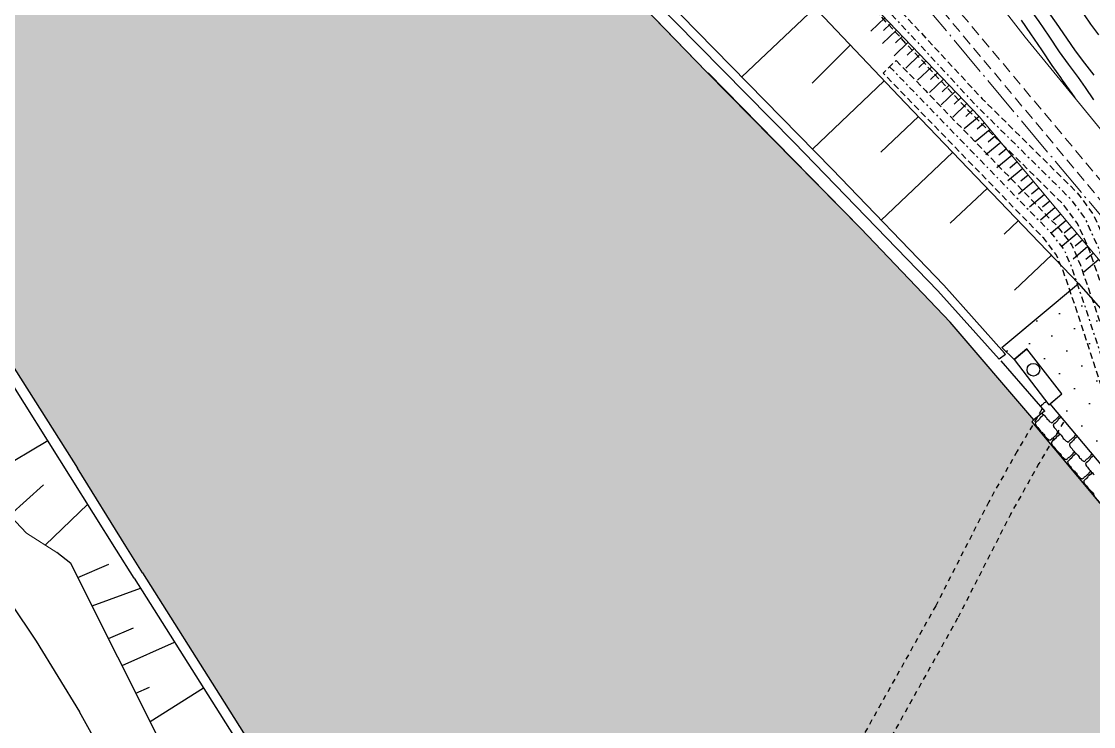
# Model space of a CAD drawing. Extents: x 106 to 63544, y 61 to 109321.
# Drawn here: x 62411.9 to 62475, y 108526.3 to 108567.9 of the extents above; entities that cross this region are included whole.
import ezdxf

# ---------------------------------------------------------------- set-up
doc = ezdxf.new("R2010")
doc.units = 0
doc.header["$LTSCALE"] = 1.000087
for name, pattern in [('ACAD_ISO04W100', [30, 24, -3, 0, -3]), ('DASHED', [2.25, 2, -0.25]), ('DOT', [0.55, 0.3, -0.25]), ('NASCOSTA', [9.525, 6.35, -3.175]), ('TRATTEGGIATA2', [9.525, 6.35, -3.175]), ('TRATTOPUNTO2', [0.5, 0.25, -0.125, 0, -0.125])]:
    doc.linetypes.add(name, pattern=pattern)
for name, color, linetype in [('Bâti', 7, 'Continuous'), ('colore lago', 131, 'Continuous'), ('Conduite 1000', 170, 'Continuous'), ('GéoSEBESélec', 6, 'Continuous'), ('Limite fiume', 6, 'Continuous'), ('LIN010TR', 2, 'NASCOSTA'), ('LIN018CO', 6, 'Continuous'), ('LIN018TR', 6, 'NASCOSTA'), ('LIN025CO', 7, 'Continuous'), ('pendenze', 2, 'Continuous'), ('sezioni', 7, 'Continuous'), ('Strade', 7, 'Continuous'), ('TalusHautBas', 7, 'Continuous')]:
    doc.layers.add(name, color=color, linetype=linetype)
doc.layers.add('Colori bordi', color=5, linetype='Continuous', plot=False)
doc.layers.add('no_plot', color=5, linetype='Continuous', plot=False)

# ---------------------------------------------------------------- blocks, each defined once
blk = doc.blocks.new('CIRCLE')
at = {"color": 0}
blk.add_circle((0, 0), 0.375, dxfattribs=at)
at = {"flags": 1}
for tag, p in [('POINTNUMBER', (0, 0)), ('COMMENT', (0, -1.25))]:
    blk.add_attdef(tag, p, '', height=1, dxfattribs=at)

msp = doc.modelspace()

# ---------------------------------------------------------------- hatches: boundary and pattern name
at = {"layer": 'colore lago', "linetype": 'Continuous', "lineweight": 0}
msp.add_hatch(color=256, dxfattribs=at).paths.add_polyline_path([(62547.915, 108426.777), (62544.897, 108437.007), (62544.493, 108444.651), (62545.356, 108452.699), (62543.608, 108459.606), (62537.06, 108468.431), (62530.397, 108473.862), (62527.61, 108478.063), (62523.513, 108483.362), (62517.305, 108489.509), (62515.162, 108489.283), (62513.59, 108490.987), (62513.852, 108495.246), (62504.8525, 108507.6407), (62496.2824, 108519.4437), (62493.4014, 108518.757), (62485.5032, 108525.1604), (62484.7579, 108528.2876), (62471.3967, 108544.2803), (62471.5206, 108544.3809), (62471.307, 108544.63), (62466.582, 108550.14), (62461.323, 108555.669), (62452.234, 108564.908), (62445.975, 108571.355), (62438.597, 108578.993), (62431.968, 108586.051), (62422.759, 108596.383), (62419.614, 108600.43), (62408.579, 108615.912), (62402.883, 108625.0487), (62402.4305, 108624.7677), (62397.5893, 108621.7618), (62392.2713, 108618.4598), (62379.582, 108610.581), (62385.6199, 108600.9197), (62400.115, 108577.726), (62397.691, 108576.1999), (62399.555, 108573.013), (62400.542, 108570.997), (62402.182, 108566.645), (62403.779, 108562.376), (62405.518, 108558.228), (62408.196, 108552.888), (62411.192, 108547.807), (62415.156, 108541.54), (62417.6769, 108537.4811), (62418.985, 108535.375), (62423.804, 108527.74), (62427.4007, 108522.066), (62428.917, 108522.33), (62431.999, 108520.483), (62435.209, 108517.103), (62435.248, 108508.375), (62442.532, 108497.745), (62448.327, 108490.271), (62457.902, 108478.106), (62469.007, 108462.331), (62468.89, 108461.9807), (62477.152, 108449.843), (62486.864, 108436.011), (62496.889, 108418.536), (62504.8002, 108403.9745), (62555.4682, 108403.9745), (62553.625, 108410.285), (62549.503, 108421.578)])
at = {"layer": 'pendenze', "linetype": 'Continuous'}
h = msp.add_hatch(dxfattribs=at)
h.set_pattern_fill('DOTS', color=256, scale=20, angle=-44.999982, style=0)
h.set_pattern_definition([(315.0000179, (171133.71, 46447.7177), (1.325825076, 0.441942153), [0, -1.25])])
h.paths.add_polyline_path([(62481.7761, 108535.3665), (62481.2607, 108534.8784), (62472.4826, 108545.338), (62473.178, 108545.93), (62471.1019, 108548.5656), (62470.3662, 108547.9392), (62469.644, 108548.644), (62474.1625, 108552.4336), (62480.831, 108544.8392), (62482.217, 108543.2607), (62485.0257, 108531.4769)])

# ---------------------------------------------------------------- linework, layer by layer
at = {"layer": 'Bâti', "color": 2, "linetype": 'Continuous'}
for p, q in [((62442.358, 108576.818), (62459.629, 108559.171)), ((62452.234, 108564.908), (62445.975, 108571.355)), ((62457.407, 108560.728), (62447.629, 108570.66)), ((62461.323, 108555.669), (62452.336, 108564.837)), ((62465.872, 108551.992), (62457.407, 108560.728)), ((62459.629, 108559.171), (62466.2253, 108552.3208)), ((62466.582, 108550.14), (62461.323, 108555.669)), ((62466.2253, 108552.3208), (62469.7967, 108548.318)), ((62469.4748, 108547.9591), (62465.872, 108551.992)), ((62471.5206, 108544.3809), (62466.582, 108550.14)), ((62469.644, 108548.644), (62471.052, 108549.835)), ((62470.3661, 108547.9392), (62471.0979, 108548.5622)), ((62473.178, 108545.93), (62471.1019, 108548.5656)), ((62411.192, 108547.807), (62415.156, 108541.54)), ((62469.8599, 108548.2335), (62469.4748, 108547.9591)), ((62469.579, 108547.875), (62472.168, 108544.884)), ((62469.8599, 108548.2335), (62469.7967, 108548.318)), ((62470.3661, 108547.9392), (62472.411, 108545.277)), ((62417.4625, 108536.7113), (62410.6907, 108547.5114)), ((62472.411, 108545.277), (62473.178, 108545.93)), ((62472.1564, 108544.8974), (62471.5206, 108544.3809)), ((62418.0119, 108536.9418), (62415.156, 108541.54)), ((62418.4945, 108535.0654), (62417.4625, 108536.7113)), ((62418.985, 108535.375), (62418.0119, 108536.9418)), ((62418.985, 108535.375), (62423.804, 108527.74)), ((62418.4945, 108535.0654), (62423.3135, 108527.4304)), ((62423.804, 108527.74), (62427.989, 108521.138)), ((62423.3141, 108527.4295), (62427.1898, 108521.3154))]:
    msp.add_line(p, q, dxfattribs=at)
at = {"layer": 'Bâti', "color": 2, "linetype": 'DOT'}
for p, q in [((62471.995, 108545.009), (62470.535, 108542.537)), ((62473.2675, 108544.2575), (62471.8075, 108541.7855)), ((62470.535, 108542.537), (62468.861, 108539.553)), ((62471.8242, 108541.8138), (62470.1502, 108538.8298)), ((62468.861, 108539.553), (62465.739, 108533.423)), ((62470.1793, 108538.8816), (62467.0573, 108532.7516)), ((62465.739, 108533.423), (62459.812, 108522.821)), ((62467.0313, 108532.7006), (62461.1043, 108522.0986))]:
    msp.add_line(p, q, dxfattribs=at)
at = {"layer": 'Colori bordi', "linetype": 'Continuous', "lineweight": 0, "flags": 128}
for points in [[(62485.5032, 108525.1604), (62484.7579, 108528.2876), (62471.3967, 108544.2803), (62471.5206, 108544.3809), (62471.307, 108544.63), (62466.582, 108550.14), (62461.323, 108555.669), (62452.234, 108564.908), (62445.975, 108571.355), (62438.597, 108578.993), (62431.968, 108586.051), (62422.759, 108596.383), (62419.614, 108600.43), (62408.579, 108615.912)], [(62411.192, 108547.807), (62415.156, 108541.54), (62417.6769, 108537.4811), (62418.985, 108535.375), (62423.804, 108527.74), (62427.4007, 108522.066)]]:
    msp.add_lwpolyline(points, dxfattribs=at)
at = {"layer": 'Conduite 1000', "linetype": 'TRATTEGGIATA2', "ltscale": 0.06, "flags": 128}
for points, elevation in [([(62462.9512, 108569.2657), (62468.4824, 108563.3128), (62474.0661, 108557.7872), (62475.014, 108556.5127), (62475.8059, 108554.7543), (62477.0424, 108551.1583), (62484.6732, 108530.1387), (62485.7963, 108527.9599), (62486.5393, 108527.0303), (62496.1466, 108515.4614), (62498.0152, 108513.1882), (62499.3142, 108511.6699), (62499.5082, 108511.4472), (62501.8597, 108508.7498), (62502.0441, 108508.5322), (62503.0963, 108507.2963), (62503.1689, 108507.2104), (62506.6693, 108502.9619), (62510.917, 108497.7962), (62515.1719, 108492.6229), (62520.1983, 108486.5526), (62525.2248, 108480.4821), (62530.3609, 108474.3132), (62535.4986, 108468.1441), (62540.212, 108462.4972), (62544.9265, 108456.8508), (62565.7129, 108432.084), (62567.1282, 108430.3596), (62568.4112, 108428.8976), (62569.1632, 108427.9614), (62570.1135, 108426.8345), (62570.4573, 108426.4502), (62575.0818, 108420.6623), (62582.3987, 108411.9698), (62582.7541, 108410.8717), (62581.736, 108410.5422), (62581.4452, 108411.4411), (62574.2544, 108419.9837), (62569.6399, 108425.7591), (62569.3056, 108426.1328), (62568.337, 108427.2813), (62567.5916, 108428.2094), (62566.3123, 108429.6671), (62564.8895, 108431.4007), (62544.106, 108456.1639), (62539.3905, 108461.8115), (62534.6768, 108467.4589), (62529.5386, 108473.6285), (62524.4016, 108479.7986), (62519.3742, 108485.8702), (62514.3466, 108491.9418), (62510.0905, 108497.1166), (62505.8435, 108502.2815), (62502.3472, 108506.525), (62502.2802, 108506.6043), (62501.2286, 108507.8395), (62501.0483, 108508.0522), (62498.7013, 108510.7445), (62498.5043, 108510.9707), (62497.1954, 108512.5006), (62495.3217, 108514.7799), (62485.7097, 108526.3544), (62484.894, 108527.375), (62483.6908, 108529.7093), (62476.0336, 108550.8017), (62474.8101, 108554.3597), (62474.086, 108555.9673), (62473.2559, 108557.0837), (62467.7138, 108562.568), (62462.1673, 108568.5373)], 279.04), ([(62463.4049, 108565.5735), (62465.1329, 108563.7906), (62469.0196, 108559.7935), (62472.9146, 108555.7891), (62473.7675, 108554.6834), (62474.27, 108553.5014), (62475.0525, 108551.2122), (62475.9588, 108548.4239), (62476.8635, 108545.6402), (62482.4028, 108528.7756), (62483.5984, 108526.2572), (62484.1581, 108525.6088), (62494.4369, 108513.4403), (62495.976, 108511.5754), (62496.9903, 108510.4562), (62498.4691, 108508.9416), (62499.9694, 108507.403), (62500.1422, 108507.2143), (62501.3406, 108505.9515), (62503.0506, 108503.8705), (62504.7675, 108501.7819), (62509.8891, 108495.6219), (62515.0136, 108489.4608), (62518.1954, 108485.6222), (62525.2642, 108477.0979), (62530.3913, 108470.9779), (62534.0317, 108466.6327), (62535.5287, 108464.845), (62535.6419, 108464.7079), (62536.737, 108463.4037), (62545.2421, 108453.2532), (62545.4179, 108453.0439), (62561.2042, 108434.2469), (62563.1658, 108431.8869), (62565.5613, 108428.9803), (62566.3957, 108428.0114), (62567.4178, 108426.7306), (62568.8053, 108425.0665), (62572.6235, 108420.4216), (62576.6085, 108415.6459), (62580.6584, 108410.7924), (62581.1523, 108409.3365), (62580.1391, 108408.9928), (62579.7091, 108410.2599), (62575.7869, 108414.9604), (62571.7994, 108419.7391), (62567.9811, 108424.3842), (62566.5886, 108426.0542), (62565.5718, 108427.3283), (62564.743, 108428.2909), (62562.3415, 108431.2047), (62560.3831, 108433.5609), (62544.5985, 108452.3558), (62544.4224, 108452.5655), (62535.9172, 108462.716), (62534.8195, 108464.0233), (62534.7059, 108464.161), (62533.2115, 108465.9455), (62529.5711, 108470.2908), (62524.4423, 108476.4128), (62517.3716, 108484.9394), (62514.1904, 108488.7772), (62509.0663, 108494.9378), (62503.9428, 108501.1001), (62502.2239, 108503.1912), (62500.5381, 108505.2427), (62499.3593, 108506.4847), (62499.1915, 108506.6682), (62497.7035, 108508.1941), (62496.2108, 108509.723), (62495.1665, 108510.8753), (62493.6156, 108512.7545), (62483.3444, 108524.9139), (62482.6939, 108525.6677), (62481.4073, 108528.3777), (62475.8465, 108545.3078), (62474.9412, 108548.0931), (62474.0375, 108550.8738), (62473.27, 108553.1186), (62472.8365, 108554.1386), (62472.1049, 108555.087), (62468.2524, 108559.0475), (62464.3651, 108563.0454), (62462.6366, 108564.8289)], 277.8334)]:
    msp.add_lwpolyline(points, close=True, dxfattribs=dict(at, elevation=elevation))
at = {"layer": 'Conduite 1000', "linetype": 'TRATTOPUNTO2', "ltscale": 1.5, "flags": 128}
for points, elevation in [([(62462.5593, 108568.9015), (62468.0981, 108562.9404), (62473.661, 108557.4355), (62474.55, 108556.24), (62475.308, 108554.557), (62476.538, 108550.98), (62484.182, 108529.924), (62485.3452, 108527.6675), (62486.1245, 108526.6924), (62495.7341, 108515.1206), (62497.6053, 108512.8444), (62498.9092, 108511.3203), (62499.1048, 108511.0959), (62501.454, 108508.401), (62501.6364, 108508.1859), (62502.6883, 108506.9503), (62502.758, 108506.8677), (62506.2564, 108502.6217), (62510.5037, 108497.4564), (62514.7592, 108492.2824), (62519.7862, 108486.2114), (62524.8132, 108480.1404), (62529.9497, 108473.9709), (62535.0877, 108467.8015), (62539.8012, 108462.1544), (62544.5162, 108456.5074), (62565.3012, 108431.7424), (62566.7202, 108430.0134), (62568.0014, 108428.5535), (62568.7501, 108427.6214), (62569.7096, 108426.4836), (62570.0486, 108426.1046), (62574.6681, 108420.323), (62581.9219, 108411.7054), (62582.245, 108410.707)], 279.04), ([(62463.0208, 108565.2012), (62464.749, 108563.418), (62468.636, 108559.4205), (62472.5098, 108555.4381), (62473.302, 108554.411), (62473.77, 108553.31), (62474.545, 108551.043), (62475.45, 108548.2585), (62476.355, 108545.474), (62481.9051, 108528.5766), (62483.1462, 108525.9624), (62483.7512, 108525.2614), (62494.0262, 108513.0974), (62495.5712, 108511.2253), (62496.6005, 108510.0896), (62498.0863, 108508.5678), (62499.5805, 108507.0356), (62499.7508, 108506.8495), (62500.9393, 108505.5971), (62502.6372, 108503.5309), (62504.3551, 108501.441), (62509.4777, 108495.2799), (62514.602, 108489.119), (62517.7835, 108485.2808), (62524.8532, 108476.7554), (62529.9812, 108470.6344), (62533.6216, 108466.2891), (62535.1173, 108464.503), (62535.2307, 108464.3656), (62536.3271, 108463.0599), (62544.8322, 108452.9094), (62545.0082, 108452.6999), (62560.7936, 108433.9039), (62562.7537, 108431.5458), (62565.1522, 108428.6356), (62565.9837, 108427.6699), (62567.0032, 108426.3924), (62568.3932, 108424.7254), (62572.2114, 108420.0804), (62576.1977, 108415.3031), (62580.1838, 108410.5261), (62580.6457, 108409.1646)], 277.8334)]:
    msp.add_lwpolyline(points, dxfattribs=dict(at, elevation=elevation))
at = {"layer": 'Limite fiume', "color": 2, "linetype": 'Continuous'}
for p, q in [((62471.5206, 108544.3809), (62471.3967, 108544.2803)), ((62471.3967, 108544.2803), (62484.7579, 108528.2876))]:
    msp.add_line(p, q, dxfattribs=at)
at = {"layer": 'Limite fiume', "color": 2, "linetype": 'Continuous', "flags": 128}
msp.add_lwpolyline([(62481.7761, 108535.3665), (62481.2607, 108534.8784), (62472.4826, 108545.338), (62473.178, 108545.93), (62471.1019, 108548.5656), (62470.3662, 108547.9392), (62469.644, 108548.644), (62474.1625, 108552.4336), (62480.831, 108544.8392), (62482.217, 108543.2607), (62485.0257, 108531.4769)], close=True, dxfattribs=at)
at = {"layer": 'LIN010TR', "lineweight": 0, "ltscale": 0.1, "flags": 128}
for points in [[(62453.1999, 108579.6271), (62465.895, 108569.9445), (62482.9458, 108549.5354), (62484.8688, 108547.2336)], [(62452.691, 108579.0774), (62465.3763, 108569.4022), (62482.9458, 108548.3724), (62484.8688, 108546.0706)]]:
    msp.add_lwpolyline(points, dxfattribs=at)
at = {"layer": 'LIN018CO', "color": 2}
for p, q in [((62462.7382, 108568.0855), (62461.909, 108567.2922)), ((62463.0839, 108567.7242), (62462.6709, 108567.3291)), ((62463.4295, 108567.3629), (62462.6003, 108566.5696)), ((62463.7751, 108567.0016), (62463.3622, 108566.6065)), ((62464.1208, 108566.6403), (62463.2916, 108565.847)), ((62464.4664, 108566.279), (62464.0534, 108565.8839)), ((62464.812, 108565.9177), (62463.9828, 108565.1244)), ((62465.1577, 108565.5564), (62464.7447, 108565.1613)), ((62465.5033, 108565.1951), (62464.6741, 108564.4018)), ((62466.1946, 108564.4725), (62465.3654, 108563.6792)), ((62465.8489, 108564.8338), (62465.436, 108564.4387)), ((62466.8858, 108563.7499), (62466.0566, 108562.9566)), ((62466.5402, 108564.1112), (62466.1272, 108563.7161)), ((62467.5771, 108563.0273), (62466.7479, 108562.234)), ((62467.2315, 108563.3886), (62466.8185, 108562.9935)), ((62467.9227, 108562.666), (62467.5098, 108562.2709)), ((62468.2998, 108562.2718), (62467.4192, 108561.5361)), ((62468.6204, 108561.8881), (62468.1818, 108561.5217)), ((62468.9409, 108561.5044), (62468.0603, 108560.7687)), ((62469.2615, 108561.1207), (62468.8229, 108560.7543)), ((62469.5821, 108560.737), (62468.7014, 108560.0012)), ((62470.2232, 108559.9695), (62469.3426, 108559.2338)), ((62469.9027, 108560.3533), (62469.4641, 108559.9868)), ((62470.8644, 108559.2021), (62469.9837, 108558.4664)), ((62470.5438, 108559.5858), (62470.1052, 108559.2194)), ((62471.1849, 108558.8184), (62470.7464, 108558.452)), ((62471.5055, 108558.4347), (62470.6249, 108557.699)), ((62471.8261, 108558.051), (62471.3875, 108557.6846)), ((62472.1467, 108557.6673), (62471.266, 108556.9316)), ((62472.4672, 108557.2836), (62472.0287, 108556.9172)), ((62472.7878, 108556.8999), (62471.9072, 108556.1641)), ((62473.429, 108556.1324), (62472.5483, 108555.3967)), ((62473.1084, 108556.5162), (62472.6698, 108556.1497)), ((62473.7495, 108555.7487), (62473.3109, 108555.3823)), ((62474.0701, 108555.365), (62473.1895, 108554.6293)), ((62474.3907, 108554.9813), (62473.9521, 108554.6149)), ((62474.7112, 108554.5976), (62473.8306, 108553.8619)), ((62475.0318, 108554.2139), (62474.5932, 108553.8475)), ((62475.3524, 108553.8302), (62474.4717, 108553.0945))]:
    msp.add_line(p, q, dxfattribs=at)
at = {"layer": 'LIN018TR', "linetype": 'ACAD_ISO04W100', "lineweight": 0, "ltscale": 0.1, "flags": 128}
msp.add_lwpolyline([(62454.8964, 108581.0445), (62481.9384, 108548.6765), (62484.8688, 108545.169)], dxfattribs=at)
at = {"layer": 'LIN025CO', "color": 2, "linetype": 'Continuous', "lineweight": 0}
msp.add_line((62412.1468, 108537.7152), (62413.9445, 108536.5643), dxfattribs=at)
at = {"layer": 'no_plot', "flags": 128}
for points in [[(62469.4919, 108574.1067), (62469.8235, 108573.7118), (62471.314, 108571.9373), (62472.1544, 108570.9444), (62472.206, 108570.8783), (62472.7486, 108570.2466), (62473.4278, 108569.4789), (62474.0676, 108568.7541), (62474.4919, 108568.2512), (62474.8666, 108567.7076), (62475.3349, 108567.0891)], [(62475.073, 108564.7116), (62474.5293, 108565.4181), (62473.9798, 108566.1319), (62473.9798, 108566.1319), (62473.4591, 108566.8827), (62472.8623, 108567.765), (62472.432, 108568.377), (62472.432, 108568.377), (62471.833, 108569.0681), (62471.1453, 108569.8559), (62471.1453, 108569.8559), (62470.9746, 108570.0746), (62470.4509, 108570.701), (62469.8103, 108571.4499), (62469.4919, 108571.8223)], [(62471.4021, 108568.4399), (62471.8125, 108567.8635), (62472.3991, 108566.9996), (62473.0208, 108566.0819), (62473.5363, 108565.344), (62474.1365, 108564.5644), (62474.5533, 108563.9704), (62475.045, 108563.2454)], [(62470.767, 108567.9539), (62471.3286, 108567.1322), (62471.9649, 108566.1903), (62472.5837, 108565.2808), (62473.0929, 108564.5562), (62473.1999, 108564.4172), (62473.7597, 108563.6251), (62473.9337, 108563.371)]]:
    msp.add_lwpolyline(points, dxfattribs=at)
at = {"layer": 'pendenze', "linetype": 'Continuous'}
for p, q in [((62458.6207, 108568.6771), (62454.3195, 108564.5961)), ((62460.706, 108566.4793), (62458.4655, 108564.2388)), ((62462.7113, 108564.3658), (62458.477, 108560.3481)), ((62464.718, 108562.2639), (62462.5015, 108560.1608)), ((62466.7444, 108560.1623), (62462.5062, 108556.141)), ((62468.7837, 108558.0472), (62466.5983, 108555.9736)), ((62470.6204, 108556.1423), (62469.7679, 108555.3335)), ((62472.5778, 108554.1122), (62470.3924, 108552.0387)), ((62409.4705, 108540.8281), (62413.414, 108543.1682)), ((62411.1623, 108538.7495), (62413.1596, 108540.5632)), ((62413.2582, 108537.0036), (62415.7621, 108539.4233)), ((62415.1796, 108535.0949), (62417.0152, 108535.8892)), ((62416.0177, 108533.4269), (62418.8688, 108534.4725)), ((62416.987, 108531.4979), (62418.4637, 108532.1369)), ((62417.7853, 108529.9091), (62420.8847, 108531.2785)), ((62418.6021, 108528.2835), (62419.3981, 108528.628)), ((62419.4444, 108526.6073), (62422.5828, 108528.5882))]:
    msp.add_line(p, q, dxfattribs=at)
at = {"layer": 'pendenze', "linetype": 'Continuous', "flags": 128}
for points in [[(62471.9082, 108545.1842), (62471.9177, 108545.1925), (62471.9374, 108545.2096), (62471.9728, 108545.2404), (62472.0019, 108545.2864), (62472.0437, 108545.302), (62472.0786, 108545.3255), (62472.1185, 108545.367), (62472.1578, 108545.4013), (62472.2011, 108545.4389), (62472.2444, 108545.4765), (62472.2524, 108545.4835)], [(62472.1044, 108544.6908), (62472.0876, 108544.6787), (62472, 108544.5887), (62471.9218, 108544.5276), (62471.8785, 108544.49), (62471.8489, 108544.4366), (62471.7489, 108544.329), (62471.7175, 108544.3016), (62471.6353, 108544.2371), (62471.6072, 108544.2058), (62471.6134, 108544.1351), (62471.6216, 108544.0938), (62471.6548, 108544.0397), (62471.7101, 108543.9841), (62471.7654, 108543.9285), (62471.8118, 108543.8513), (62471.866, 108543.7809), (62471.9242, 108543.714), (62472.0079, 108543.6416), (62472.0598, 108543.5899), (62472.1043, 108543.5387), (62472.1757, 108543.4487), (62472.1834, 108543.4001), (62472.2499, 108543.3473), (62472.3155, 108543.2799), (62472.3571, 108543.24), (62472.4139, 108543.2064), (62472.4139, 108543.2064), (62472.432, 108543.2015), (62472.4752, 108543.1837), (62472.5061, 108543.2037), (62472.5258, 108543.2208), (62472.5455, 108543.2379), (62472.5809, 108543.2687), (62472.61, 108543.3148), (62472.6518, 108543.3303), (62472.6867, 108543.3538), (62472.7266, 108543.3953), (62472.7659, 108543.4296), (62472.8092, 108543.4672), (62472.8525, 108543.5049), (62472.8801, 108543.5288), (62472.895, 108543.5832), (62472.9338, 108543.6101), (62472.9649, 108543.6371)], [(62472.0108, 108544.7791), (62472.0362, 108544.7499), (62472.1199, 108544.6775), (62472.1717, 108544.6258), (62472.2162, 108544.5746), (62472.2876, 108544.4845), (62472.2953, 108544.4359), (62472.3619, 108544.3832), (62472.4274, 108544.3158), (62472.469, 108544.2759), (62472.5258, 108544.2423), (62472.5258, 108544.2423), (62472.544, 108544.2374), (62472.5871, 108544.2196), (62472.6181, 108544.2396), (62472.6378, 108544.2567), (62472.6574, 108544.2738), (62472.6929, 108544.3046), (62472.722, 108544.3506), (62472.7637, 108544.3662), (62472.7986, 108544.3896), (62472.8385, 108544.4312), (62472.8779, 108544.4654), (62472.9212, 108544.5031), (62472.9645, 108544.5407), (62472.992, 108544.5647), (62473.0069, 108544.6191), (62473.0457, 108544.646), (62473.0559, 108544.6548)], [(62473.1357, 108544.5597), (62473.0635, 108544.4856), (62472.9853, 108544.4245), (62472.942, 108544.3868), (62472.9124, 108544.3335), (62472.8125, 108544.2258), (62472.781, 108544.1984), (62472.6988, 108544.1339), (62472.6708, 108544.1026), (62472.6769, 108544.0319), (62472.6852, 108543.9907), (62472.7184, 108543.9366), (62472.7737, 108543.881), (62472.8289, 108543.8253), (62472.8753, 108543.7481), (62472.9296, 108543.6778), (62472.9878, 108543.6109), (62473.0715, 108543.5384), (62473.1233, 108543.4867), (62473.1678, 108543.4356), (62473.2392, 108543.3455), (62473.2469, 108543.2969), (62473.3135, 108543.2442), (62473.379, 108543.1768), (62473.4206, 108543.1369), (62473.4774, 108543.1033), (62473.4774, 108543.1033), (62473.4956, 108543.0983), (62473.5387, 108543.0805), (62473.5697, 108543.1006), (62473.5894, 108543.1177), (62473.609, 108543.1348), (62473.6445, 108543.1656), (62473.6736, 108543.2116), (62473.7153, 108543.2272), (62473.7502, 108543.2506), (62473.7901, 108543.2922), (62473.8295, 108543.3264), (62473.8728, 108543.3641), (62473.9161, 108543.4017), (62473.9436, 108543.4257), (62473.9585, 108543.4801), (62473.9973, 108543.507), (62474.01, 108543.518)], [(62473.056, 108543.5518), (62473.0392, 108543.5397), (62472.9516, 108543.4497), (62472.8734, 108543.3886), (62472.8301, 108543.351), (62472.8005, 108543.2976), (62472.7005, 108543.1899), (62472.6691, 108543.1626), (62472.5869, 108543.0981), (62472.5588, 108543.0667), (62472.565, 108542.9961), (62472.5732, 108542.9548), (62472.6064, 108542.9007), (62472.6617, 108542.8451), (62472.717, 108542.7894), (62472.7634, 108542.7123), (62472.8176, 108542.6419), (62472.8758, 108542.575), (62472.9595, 108542.5026), (62473.0114, 108542.4509), (62473.0559, 108542.3997), (62473.1273, 108542.3096), (62473.135, 108542.261), (62473.2015, 108542.2083), (62473.2671, 108542.1409), (62473.3087, 108542.101), (62473.3655, 108542.0674), (62473.3655, 108542.0674), (62473.3836, 108542.0625), (62473.4268, 108542.0447), (62473.4577, 108542.0647), (62473.4774, 108542.0818), (62473.4971, 108542.0989), (62473.5325, 108542.1297), (62473.5616, 108542.1757), (62473.6034, 108542.1913), (62473.6383, 108542.2147), (62473.6782, 108542.2563), (62473.7175, 108542.2905), (62473.7608, 108542.3282), (62473.8041, 108542.3658), (62473.8317, 108542.3898), (62473.8466, 108542.4442), (62473.8854, 108542.4711), (62473.9165, 108542.4981)], [(62474.0897, 108543.4231), (62474.0151, 108543.3466), (62473.9369, 108543.2855), (62473.8936, 108543.2478), (62473.864, 108543.1944), (62473.7641, 108543.0868), (62473.7326, 108543.0594), (62473.6504, 108542.9949), (62473.6224, 108542.9636), (62473.6285, 108542.8929), (62473.6368, 108542.8517), (62473.67, 108542.7976), (62473.7253, 108542.7419), (62473.7805, 108542.6863), (62473.8269, 108542.6091), (62473.8812, 108542.5388), (62473.9394, 108542.4718), (62474.0231, 108542.3994), (62474.0749, 108542.3477), (62474.1194, 108542.2965), (62474.1908, 108542.2065), (62474.1985, 108542.1579), (62474.2651, 108542.1052), (62474.3306, 108542.0377), (62474.3722, 108541.9978), (62474.429, 108541.9643), (62474.429, 108541.9643), (62474.4472, 108541.9593), (62474.4903, 108541.9415), (62474.5213, 108541.9615), (62474.541, 108541.9787), (62474.5606, 108541.9958), (62474.5961, 108542.0266), (62474.6252, 108542.0726), (62474.6669, 108542.0882), (62474.7018, 108542.1116), (62474.7417, 108542.1532), (62474.7811, 108542.1874), (62474.8244, 108542.2251), (62474.8677, 108542.2627), (62474.8952, 108542.2867), (62474.9101, 108542.3411), (62474.9489, 108542.3679), (62474.9641, 108542.3811)], [(62474.0076, 108542.4128), (62473.9908, 108542.4007), (62473.9032, 108542.3107), (62473.825, 108542.2496), (62473.7817, 108542.2119), (62473.7521, 108542.1586), (62473.6521, 108542.0509), (62473.6207, 108542.0235), (62473.5385, 108541.959), (62473.5104, 108541.9277), (62473.5166, 108541.857), (62473.5248, 108541.8158), (62473.558, 108541.7617), (62473.6133, 108541.7061), (62473.6686, 108541.6504), (62473.715, 108541.5732), (62473.7692, 108541.5029), (62473.8274, 108541.436), (62473.9111, 108541.3635), (62473.963, 108541.3118), (62474.0075, 108541.2607), (62474.0789, 108541.1706), (62474.0866, 108541.122), (62474.1531, 108541.0693), (62474.2187, 108541.0019), (62474.2603, 108540.962), (62474.3171, 108540.9284), (62474.3171, 108540.9284), (62474.3352, 108540.9234), (62474.3784, 108540.9056), (62474.4093, 108540.9257), (62474.429, 108540.9428), (62474.4487, 108540.9599), (62474.4841, 108540.9907), (62474.5132, 108541.0367), (62474.555, 108541.0523), (62474.5899, 108541.0757), (62474.6298, 108541.1173), (62474.6691, 108541.1515), (62474.7124, 108541.1892), (62474.7557, 108541.2268), (62474.7833, 108541.2508), (62474.7982, 108541.3052), (62474.837, 108541.3321), (62474.8681, 108541.3591)], [(62475.0436, 108542.2865), (62474.9667, 108542.2075), (62474.8885, 108542.1465), (62474.8452, 108542.1088), (62474.8156, 108542.0554), (62474.7157, 108541.9478), (62474.6842, 108541.9204), (62474.602, 108541.8559), (62474.574, 108541.8246), (62474.5801, 108541.7539), (62474.5884, 108541.7126), (62474.6216, 108541.6586), (62474.6769, 108541.6029), (62474.7321, 108541.5473), (62474.7785, 108541.4701), (62474.8328, 108541.3997), (62474.891, 108541.3328), (62474.9747, 108541.2604), (62475.0265, 108541.2087), (62475.071, 108541.1575)], [(62474.9592, 108541.2738), (62474.9424, 108541.2617), (62474.8548, 108541.1717), (62474.7766, 108541.1106), (62474.7333, 108541.0729), (62474.7037, 108541.0195), (62474.6037, 108540.9119), (62474.5723, 108540.8845), (62474.4901, 108540.82), (62474.462, 108540.7887), (62474.4682, 108540.718), (62474.4764, 108540.6768), (62474.5096, 108540.6227), (62474.5649, 108540.567), (62474.6202, 108540.5114), (62474.6666, 108540.4342), (62474.7208, 108540.3639), (62474.779, 108540.2969), (62474.8627, 108540.2245), (62474.9146, 108540.1728), (62474.9591, 108540.1216), (62475.0305, 108540.0316), (62475.0382, 108539.983), (62475.1047, 108539.9303)]]:
    msp.add_lwpolyline(points, dxfattribs=at)
at = {"layer": 'sezioni', "linetype": 'Continuous', "lineweight": 0}
for p, q in [((62471.0101, 108566.9497), (62490.2868, 108543.3538)), ((62468.2998, 108562.2718), (62482.7015, 108545.0337))]:
    msp.add_line(p, q, dxfattribs=at)
at = {"layer": 'sezioni', "linetype": 'Continuous', "lineweight": 0, "flags": 128}
msp.add_lwpolyline([(62468.2998, 108562.2718), (62452.3647, 108578.9293), (62458.0345, 108583.6662), (62469.779, 108568.539), (62471.0101, 108566.9497)], dxfattribs=at)
at = {"layer": 'Strade', "color": 2, "linetype": 'Continuous'}
msp.add_line((62416.5962, 108524.8024), (62415.2872, 108527.1767), dxfattribs=at)
at = {"layer": 'Strade', "color": 2, "linetype": 'Continuous', "flags": 128}
msp.add_lwpolyline([(62406.615, 108540.437), (62412.728, 108531.351), (62415.2872, 108527.1767)], dxfattribs=at)
at = {"layer": 'TalusHautBas', "color": 2, "linetype": 'Continuous'}
for p, q in [((62453.5692, 108574.001), (62463.936, 108563.075)), ((62474.1625, 108552.4336), (62463.936, 108563.075)), ((62412.1468, 108537.7152), (62410.544, 108539.399)), ((62414.765, 108535.92), (62413.9445, 108536.5643)), ((62422.684, 108520.16), (62414.765, 108535.92))]:
    msp.add_line(p, q, dxfattribs=at)

# ---------------------------------------------------------------- block references
at = {"layer": 'GéoSEBESélec', "linetype": 'DASHED', "rotation": 1.794126789622408e-05}
msp.add_blockref('CIRCLE', (62471.5, 108547.339), dxfattribs=at)

doc.saveas('drawing.dxf')
